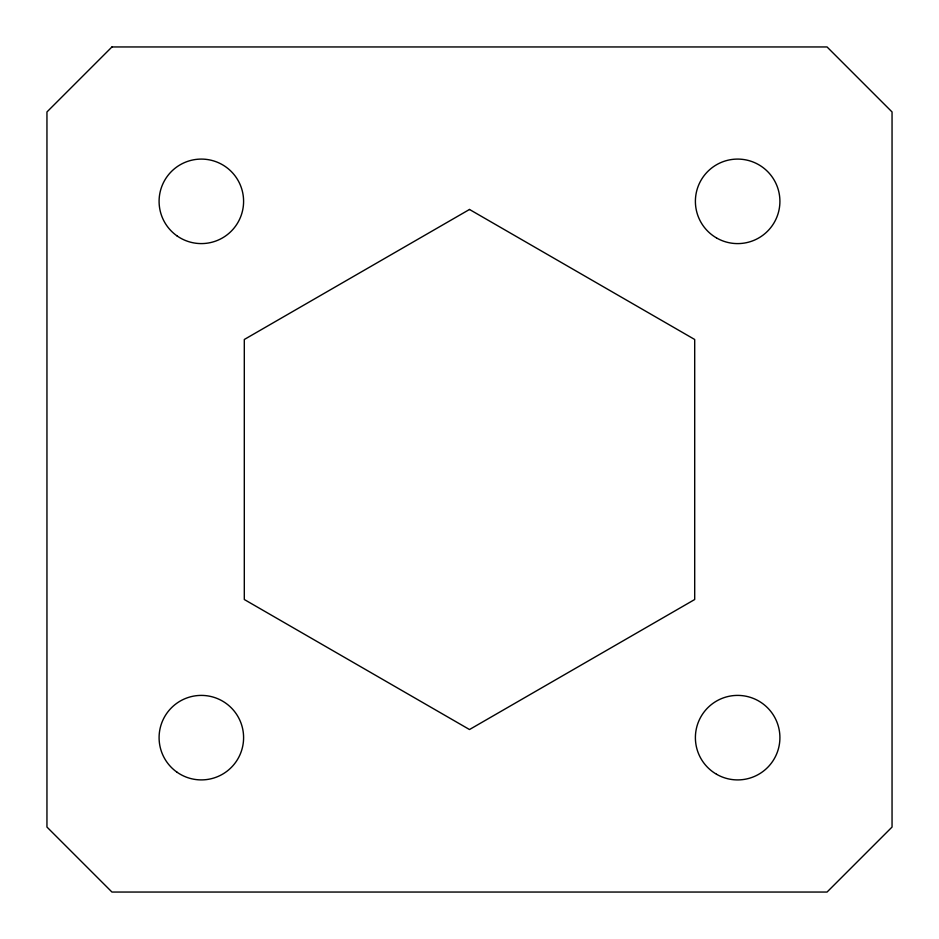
<?xml version="1.0" encoding="UTF-8"?>
<svg xmlns="http://www.w3.org/2000/svg" width="939" height="939" viewBox="0 0 939 939"><rect width="100%" height="100%" fill="white"/><g stroke="black" fill="none" stroke-linecap="round" stroke-linejoin="round"><path stroke-width="1.41" d="M111.952 46.95L46.95 111.952L46.95 827.048L111.952 892.05L827.048 892.05L892.05 827.048L892.05 111.952L827.048 46.95L111.952 46.95M469.5 209.467L244.304 339.484L244.304 599.516L469.5 729.533L694.696 599.516L694.696 339.484L469.5 209.467M716.527 237.943A42.255 42.255 0 0 0 779.91 201.345A42.255 42.255 0 0 0 716.527 164.748A42.255 42.255 0 0 0 716.527 237.943M716.527 774.252A42.255 42.255 0 0 0 779.91 737.655A42.255 42.255 0 0 0 716.527 701.057A42.255 42.255 0 0 0 716.527 774.252M177.013 772.198A42.255 42.255 0 0 0 243.424 741.458A42.255 42.255 0 0 0 183.586 699.309A42.255 42.255 0 0 0 177.013 772.198M177.013 235.889A42.255 42.255 0 0 0 243.424 205.136A42.255 42.255 0 0 0 183.586 162.999A42.255 42.255 0 0 0 177.013 235.889"/></g></svg>
